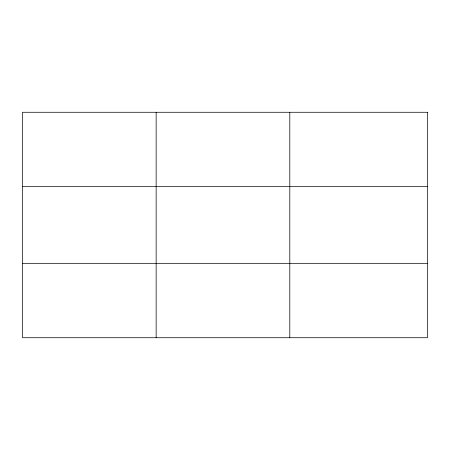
<?xml version="1.0" encoding="UTF-8"?>
<svg xmlns="http://www.w3.org/2000/svg" width="450" height="450" viewBox="0 0 450 450"><rect width="100%" height="100%" fill="white"/><g stroke="black" fill="none" stroke-linecap="round" stroke-linejoin="round"><path stroke-width="0.67" d="M156.15 337.725L156.15 112.275M289.8 337.725L289.8 112.275M22.5 186.671L427.5 186.671M22.5 263.329L427.5 263.329M427.5 112.275L427.5 337.725L22.5 337.725L22.5 112.275L427.5 112.275"/></g></svg>
